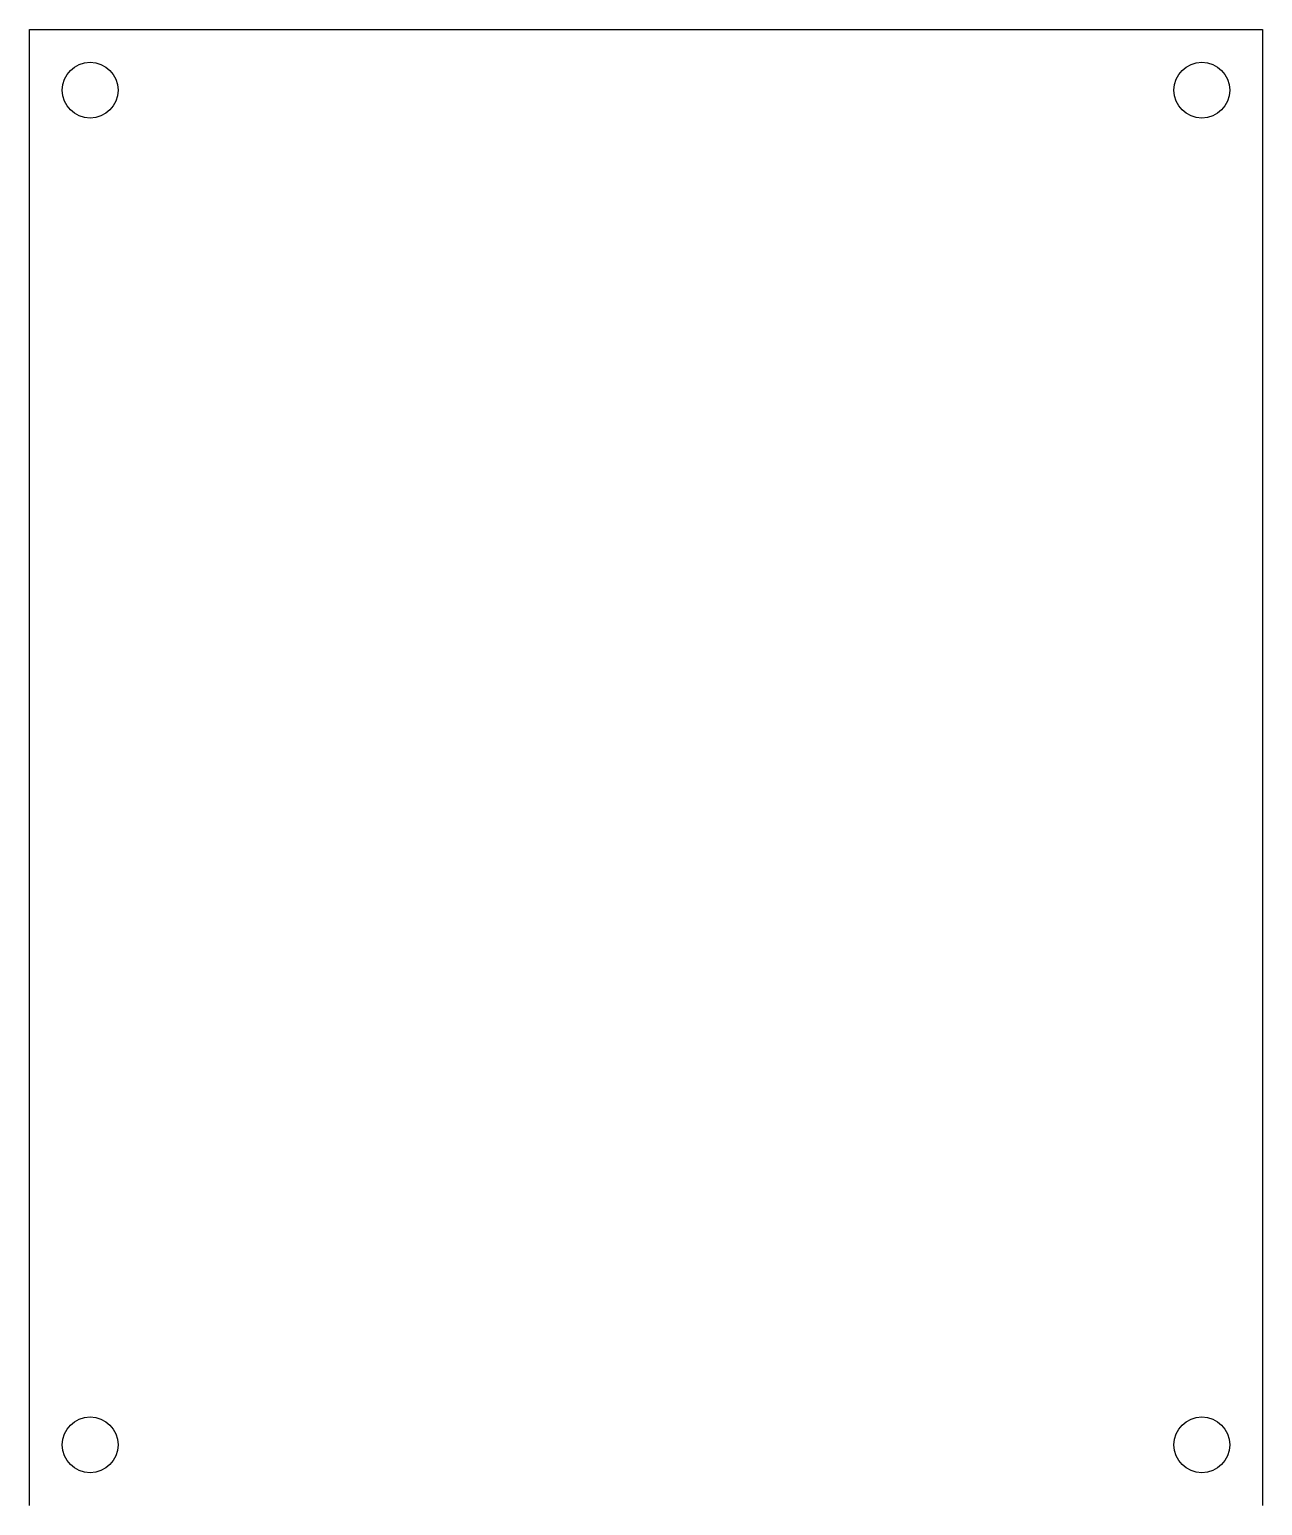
# Model space of a CAD drawing. Header units: millimetres. Extents: x -38.7 to 38.7, y 0 to 92.7.
import ezdxf

# ---------------------------------------------------------------- set-up
doc = ezdxf.new("R2010")
doc.units = ezdxf.units.MM
doc.layers.get('0').update_dxf_attribs({"linetype": 'CONTINUOUS'})

msp = doc.modelspace()

# ---------------------------------------------------------------- linework, layer by layer
for p, q in [((-38.735, 0), (-38.735, 92.71)), ((-38.735, 92.71), (38.735, 92.71)), ((38.735, 92.71), (38.735, 0))]:
    msp.add_line(p, q)
for centre in [(-34.925, 88.9), (34.925, 88.9), (-34.925, 3.81), (34.925, 3.81)]:
    msp.add_circle(centre, 1.75)

doc.saveas('drawing.dxf')
